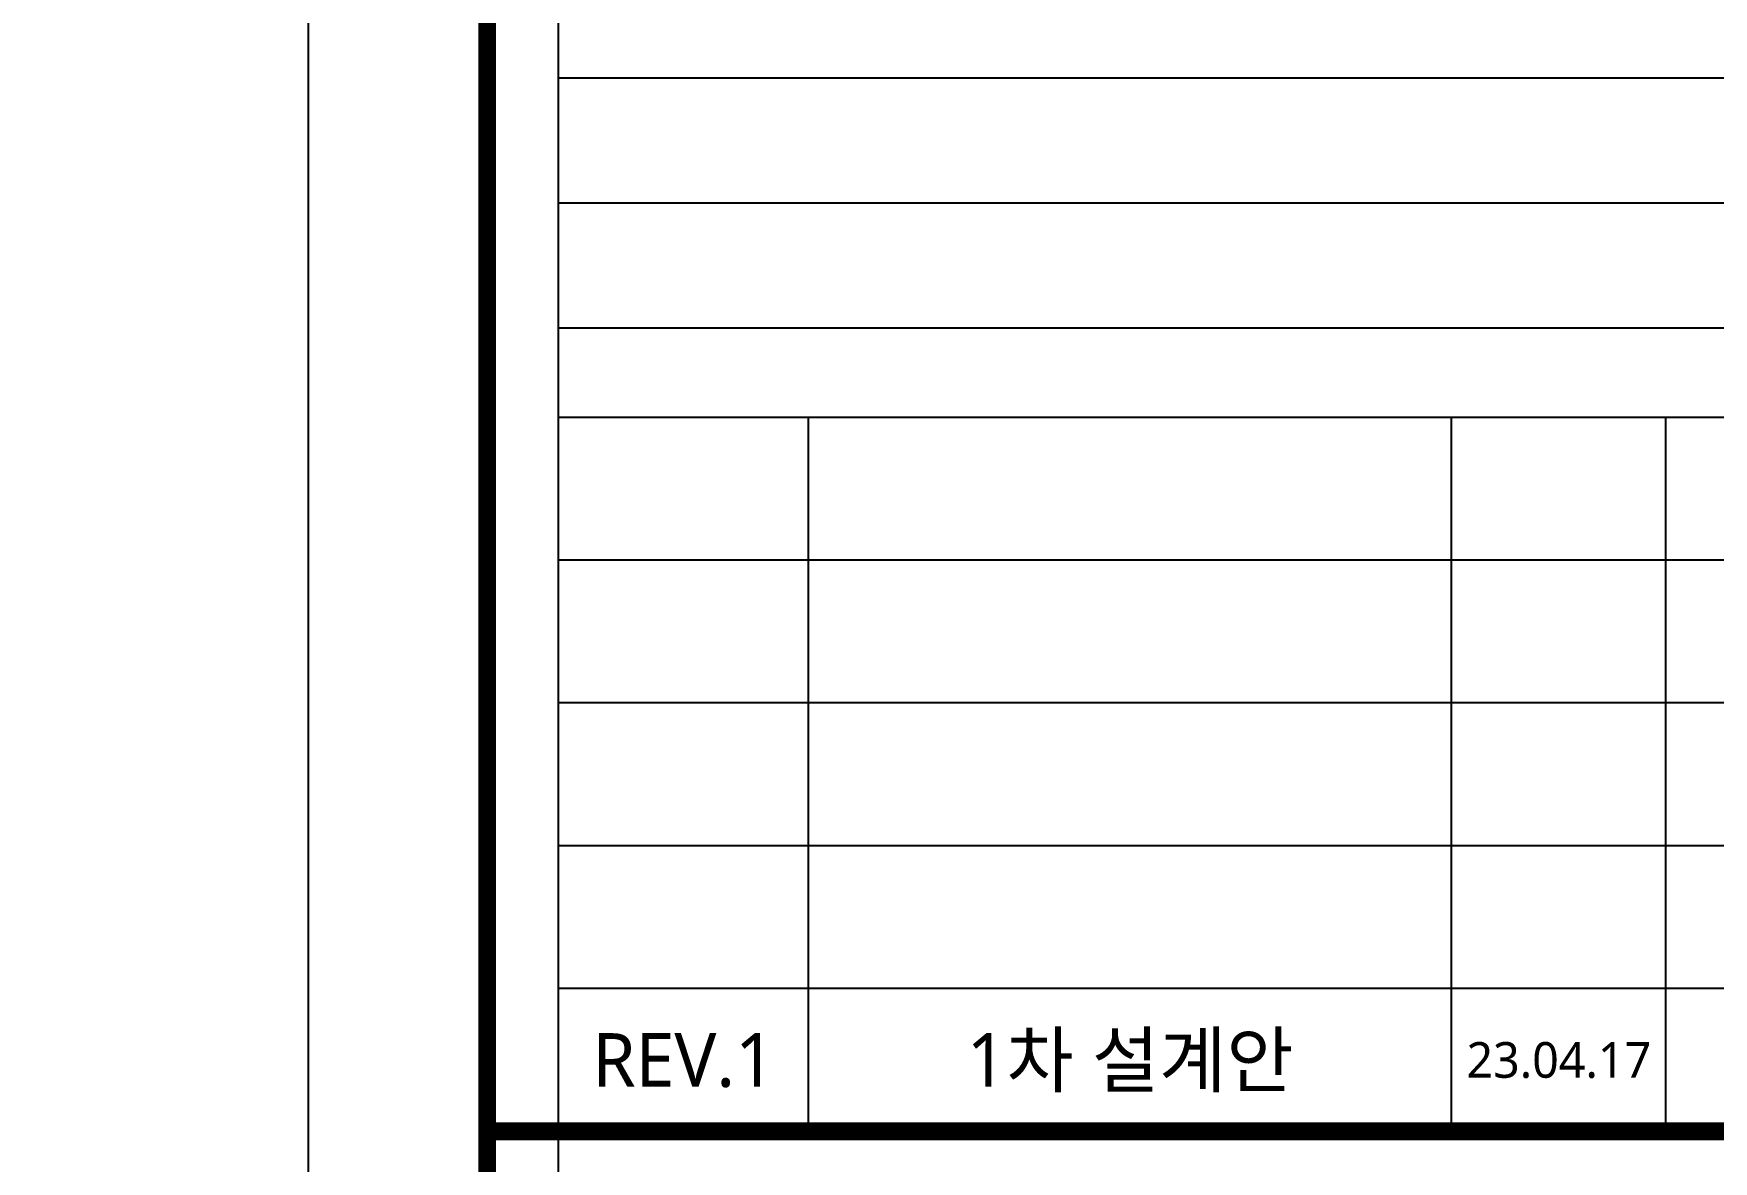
# Model space of a CAD drawing. Header units: millimetres. Extents: x 2135 to 254135, y 1035 to 90135.
# Drawn here: x 36865 to 41567, y 69001 to 72160 of the extents above; entities that cross this region are included whole.
import ezdxf
from ezdxf.enums import TextEntityAlignment as Align

# ---------------------------------------------------------------- set-up
doc = ezdxf.new("R2010")
doc.units = ezdxf.units.MM
doc.layers.get('Defpoints').update_dxf_attribs({"color": 157})
for name, color, linetype in [('form_TED.A', 40, 'Continuous'), ('TEXT2_TED.A', 3, 'Continuous'), ('WA2(가벽)_TED.A', 7, 'Continuous')]:
    doc.layers.add(name, color=color, linetype=linetype)
doc.styles.add('맑은고딕', font='malgun.ttf')

# ---------------------------------------------------------------- blocks, each defined once
blk = doc.blocks.new('FORM_TED.A')
at = {"layer": 'Defpoints', "color": 143, "ltscale": 100, "true_color": 0x7aafdf}
blk.add_lwpolyline([(12, 13.5), (355, 13.5), (355, 283.5), (12, 283.5)], close=True, dxfattribs=at)
at = {"layer": 'form_TED.A', "color": 253, "ltscale": 30}
for p, q in [((362, 8.5), (362, 258.5)), ((405, 116), (362, 116)), ((405, 112.5), (362, 112.5)), ((405, 109), (362, 109))]:
    blk.add_line(p, q, dxfattribs=at)
at = {"layer": 'form_TED.A', "ltscale": 30}
for p, q in [((405, 106.5), (362, 106.5)), ((369, 86.5), (369, 106.5)), ((387, 86.5), (387, 106.5)), ((393, 86.5), (393, 106.5)), ((405, 102.5), (362, 102.5)), ((405, 98.5), (362, 98.5)), ((405, 94.5), (362, 94.5)), ((405, 90.5), (362, 90.5))]:
    blk.add_line(p, q, dxfattribs=at)
at = {"layer": 'form_TED.A', "ltscale": 30, "const_width": 0.5}
for points in [[(360, 8.5), (360, 288.5)], [(407, 86.5), (360, 86.5)]]:
    blk.add_lwpolyline(points, dxfattribs=at)
at = {"layer": 'TEXT2_TED.A', "style": '맑은고딕'}
for s, height, p in [('1차 설계안', 1.5, (378, 88.5)), ('REV.1', 1.5, (365.5, 88.5)), ('23.04.17', 1, (390, 88.5))]:
    blk.add_text(s, height=height, dxfattribs=at).set_placement(p, align=Align.MIDDLE_CENTER)

msp = doc.modelspace()

# ---------------------------------------------------------------- block references
at = {"layer": 'WA2(가벽)_TED.A', "xscale": 100, "yscale": 100, "zscale": 100}
msp.add_blockref('FORM_TED.A', (2134.6, 60435.4), dxfattribs=at)

doc.saveas('drawing.dxf')
